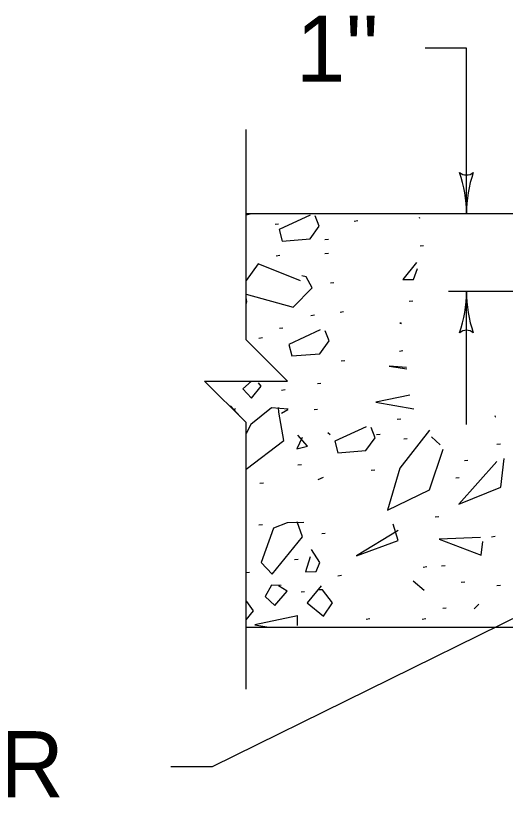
# Model space of a CAD drawing. Extents: x 1000 to 1036.3, y 1000 to 1022.
# Drawn here: x 1019.623 to 1021.102, y 1013.774 to 1016.136 of the extents above; entities that cross this region are included whole.
import ezdxf

# ---------------------------------------------------------------- set-up
doc = ezdxf.new("R2010")
doc.units = 0
doc.layers.add('Level 1', color=7, linetype='Continuous')

msp = doc.modelspace()

# ---------------------------------------------------------------- linework, layer by layer
at = {"layer": 'Level 1'}
for p, q in [((1020.9845, 1016.0374), (1020.8595, 1016.0374)), ((1020.9845, 1015.5374), (1020.9845, 1016.0374)), ((1020.3189, 1015.3447), (1020.3189, 1015.7922)), ((1021.547, 1015.5374), (1020.3189, 1015.5374)), ((1021.6178, 1015.303), (1020.93, 1015.303)), ((1020.9845, 1014.901), (1020.9845, 1015.303)), ((1020.3189, 1014.101), (1020.3189, 1014.7196)), ((1020.2172, 1013.8676), (1021.7458, 1014.6216)), ((1021.7345, 1014.2873), (1020.3189, 1014.2873)), ((1020.0922, 1013.8676), (1020.2172, 1013.8676))]:
    msp.add_line(p, q, dxfattribs=at)
for points in [[(1020.3189, 1015.5339), (1020.3318, 1015.5371)], [(1020.5123, 1015.5332), (1020.4188, 1015.4897)], [(1020.5401, 1015.5004), (1020.5281, 1015.5311)], [(1020.8419, 1015.5259), (1020.8414, 1015.5249)], [(1020.8414, 1015.5249), (1020.8452, 1015.5258)], [(1020.4173, 1015.506), (1020.4066, 1015.5047)], [(1020.5121, 1015.4617), (1020.5401, 1015.5004)], [(1020.6562, 1015.5158), (1020.6455, 1015.5145)], [(1020.4188, 1015.4897), (1020.4281, 1015.4551)], [(1020.4281, 1015.4551), (1020.5121, 1015.4617)], [(1020.5679, 1015.4602), (1020.5571, 1015.4588)], [(1020.3191, 1015.4307), (1020.3189, 1015.4307)], [(1020.8549, 1015.4405), (1020.8442, 1015.4392)], [(1020.4205, 1015.4111), (1020.4099, 1015.4097)], [(1020.5679, 1015.4177), (1020.5571, 1015.4163)], [(1020.3555, 1015.3861), (1020.3189, 1015.3357)], [(1020.4835, 1015.3354), (1020.3555, 1015.3861)], [(1020.8339, 1015.3901), (1020.7926, 1015.3394), (1020.8246, 1015.3394), (1020.8366, 1015.3727)], [(1020.3189, 1014.7196), (1020.3189, 1014.9071), (1020.1939, 1015.0321), (1020.4439, 1015.0321), (1020.3189, 1015.1572), (1020.3189, 1015.3447)], [(1020.5009, 1015.3474), (1020.4875, 1015.3501)], [(1020.5182, 1015.3141), (1020.5009, 1015.3474)], [(1020.5842, 1015.3292), (1020.5735, 1015.3279)], [(1020.4609, 1015.2554), (1020.5182, 1015.3141)], [(1020.3189, 1015.2947), (1020.4609, 1015.2554)], [(1020.3209, 1015.2714), (1020.3189, 1015.2844)], [(1020.3189, 1015.2632), (1020.3209, 1015.2714)], [(1020.8221, 1015.2737), (1020.8114, 1015.2723)], [(1020.6136, 1015.2409), (1020.6029, 1015.2396)], [(1020.5253, 1015.2311), (1020.5146, 1015.2297)], [(1020.4304, 1015.1918), (1020.4197, 1015.1905)], [(1020.5429, 1015.1868), (1020.4483, 1015.1428), (1020.4576, 1015.1082), (1020.5416, 1015.1148), (1020.5696, 1015.1535), (1020.5576, 1015.1842)], [(1020.7878, 1015.2082), (1020.7829, 1015.2073)], [(1020.7829, 1015.2073), (1020.7879, 1015.2064)], [(1020.3682, 1015.1624), (1020.3575, 1015.1611)], [(1020.7927, 1015.1231), (1020.782, 1015.1217)], [(1020.6169, 1015.0937), (1020.6062, 1015.0923)], [(1020.8039, 1015.0732), (1020.7512, 1015.0767)], [(1020.7512, 1015.0767), (1020.8044, 1015.0692)], [(1020.3349, 1015.0321), (1020.3089, 1015.0087)], [(1020.3649, 1015.0167), (1020.3569, 1015.0273)], [(1020.5449, 1015.0249), (1020.5343, 1015.0236)], [(1020.3089, 1015.0087), (1020.3355, 1014.9807)], [(1020.3355, 1014.9807), (1020.3649, 1015.0167)], [(1020.4369, 1015.0053), (1020.4263, 1015.004)], [(1020.8139, 1014.9897), (1020.7109, 1014.9684)], [(1020.3016, 1014.9242), (1020.301, 1014.9249), (1020.2723, 1014.9576)], [(1020.3955, 1014.9513), (1020.3329, 1014.9007)], [(1020.4462, 1014.9473), (1020.3955, 1014.9513)], [(1020.4182, 1014.938), (1020.4169, 1014.9527)], [(1020.7109, 1014.9684), (1020.8254, 1014.9481)], [(1020.2856, 1014.9496), (1020.2826, 1014.9433)], [(1020.4329, 1014.8527), (1020.4182, 1014.938)], [(1020.4262, 1014.9353), (1020.4449, 1014.946)], [(1020.5351, 1014.9464), (1020.5244, 1014.9451)], [(1021.0726, 1014.9244), (1021.0714, 1014.9273)], [(1020.7861, 1014.9169), (1020.7754, 1014.9156)], [(1021.0714, 1014.9227), (1021.0726, 1014.9244)], [(1020.3329, 1014.9007), (1020.3189, 1014.8733)], [(1020.6817, 1014.8941), (1020.587, 1014.8501), (1020.5964, 1014.8154), (1020.6804, 1014.8221), (1020.7084, 1014.8607), (1020.6964, 1014.8914)], [(1020.8728, 1014.8835), (1020.7833, 1014.7686)], [(1020.4884, 1014.8612), (1020.4724, 1014.8279), (1020.5044, 1014.8359), (1020.4751, 1014.8692)], [(1020.5729, 1014.87), (1020.5662, 1014.8753)], [(1020.7239, 1014.8712), (1020.7133, 1014.8698)], [(1020.8058, 1014.8581), (1020.7951, 1014.8567)], [(1020.9049, 1014.8397), (1020.8793, 1014.8633)], [(1020.3189, 1014.7663), (1020.4329, 1014.8527)], [(1021.0872, 1014.8417), (1021.0765, 1014.8403)], [(1020.8726, 1014.7032), (1020.9143, 1014.8269)], [(1021.0766, 1014.7887), (1020.9619, 1014.6606)], [(1020.989, 1014.7926), (1020.9784, 1014.7912)], [(1021.0886, 1014.7112), (1021.0979, 1014.798)], [(1020.486, 1014.7795), (1020.4754, 1014.7782)], [(1020.7076, 1014.7632), (1020.6969, 1014.7618)], [(1020.7833, 1014.7686), (1020.7459, 1014.6419)], [(1020.5515, 1014.7406), (1020.5355, 1014.7339)], [(1020.9629, 1014.7402), (1020.9522, 1014.7389)], [(1020.3714, 1014.7238), (1020.3608, 1014.7225)], [(1020.7459, 1014.6419), (1020.8726, 1014.7032)], [(1020.9619, 1014.6606), (1021.0886, 1014.7112)], [(1020.9007, 1014.6224), (1020.89, 1014.6211)], [(1020.3682, 1014.5982), (1020.3575, 1014.5968)], [(1020.4929, 1014.6051), (1020.4435, 1014.6037), (1020.4022, 1014.5877), (1020.3649, 1014.4837), (1020.3982, 1014.4491), (1020.4889, 1014.5611), (1020.4729, 1014.6064)], [(1020.7782, 1014.581), (1020.6529, 1014.5037), (1020.7782, 1014.5503), (1020.7635, 1014.5997)], [(1020.558, 1014.572), (1020.5474, 1014.5707)], [(1021.0273, 1014.5597), (1020.9019, 1014.5544), (1021.0286, 1014.5064), (1021.0339, 1014.5477)], [(1021.0709, 1014.5622), (1021.0602, 1014.5608)], [(1020.5129, 1014.5011), (1020.4982, 1014.4557), (1020.5302, 1014.4571), (1020.5422, 1014.4837), (1020.5169, 1014.5237)], [(1020.4762, 1014.4935), (1020.4655, 1014.4922)], [(1020.3289, 1014.4542), (1020.3189, 1014.4529)], [(1020.8647, 1014.4706), (1020.854, 1014.4692)], [(1020.9204, 1014.4738), (1020.9096, 1014.4725)], [(1020.6071, 1014.4444), (1020.5964, 1014.4431)], [(1020.4249, 1014.4144), (1020.3955, 1014.4157), (1020.3769, 1014.3811), (1020.4062, 1014.3544), (1020.4435, 1014.3971), (1020.4169, 1014.4131)], [(1020.5462, 1014.4131), (1020.5035, 1014.3624), (1020.5529, 1014.3224), (1020.5795, 1014.3624), (1020.5502, 1014.4011), (1020.5355, 1014.4011)], [(1020.8566, 1014.3997), (1020.8233, 1014.4277)], [(1020.9792, 1014.4247), (1020.9685, 1014.4234)], [(1021.0872, 1014.4149), (1021.0765, 1014.4136)], [(1020.4959, 1014.3953), (1020.4852, 1014.394)], [(1020.3209, 1014.3664), (1020.3189, 1014.3668)], [(1020.3409, 1014.3384), (1020.3209, 1014.3664)], [(1020.3189, 1014.3104), (1020.3409, 1014.3384)], [(1020.9236, 1014.3462), (1020.9129, 1014.3449)], [(1021.0219, 1014.3584), (1021.0081, 1014.3439)], [(1020.4746, 1014.3229), (1020.3453, 1014.2962)], [(1020.4739, 1014.2933), (1020.4746, 1014.3242)], [(1020.6922, 1014.3135), (1020.6815, 1014.3122)], [(1020.8614, 1014.3135), (1020.8508, 1014.3122)], [(1020.3453, 1014.2962), (1020.3819, 1014.2898)]]:
    msp.add_lwpolyline(points, dxfattribs=at)
for centre, radius, start, end in [((1020.9846, 1015.686), 0.0313, 228.7746, 310.8913), ((1020.5936, 1015.5373), 0.3909, 0, 18.6688), ((1021.3754, 1015.5373), 0.3909, 161.3472, 179.9939), ((1020.5936, 1015.5373), 0.3909, 359.9878, 0), ((1020.5936, 1015.3029), 0.3909, 341.3472, 359.9939), ((1021.3754, 1015.3029), 0.3909, 179.9878, 180), ((1021.3754, 1015.3029), 0.3909, 180, 198.6688), ((1020.9845, 1015.1543), 0.0313, 48.7746, 130.8913)]:
    msp.add_arc(centre, radius, start, end, dxfattribs=at)

# ---------------------------------------------------------------- texts
for s, p in [("1''", (1020.4697, 1015.9362)), ('FILLER', (1018.8621, 1013.7745))]:
    msp.add_text(s, height=0.2, dxfattribs=at).set_placement(p)

doc.saveas('drawing.dxf')
